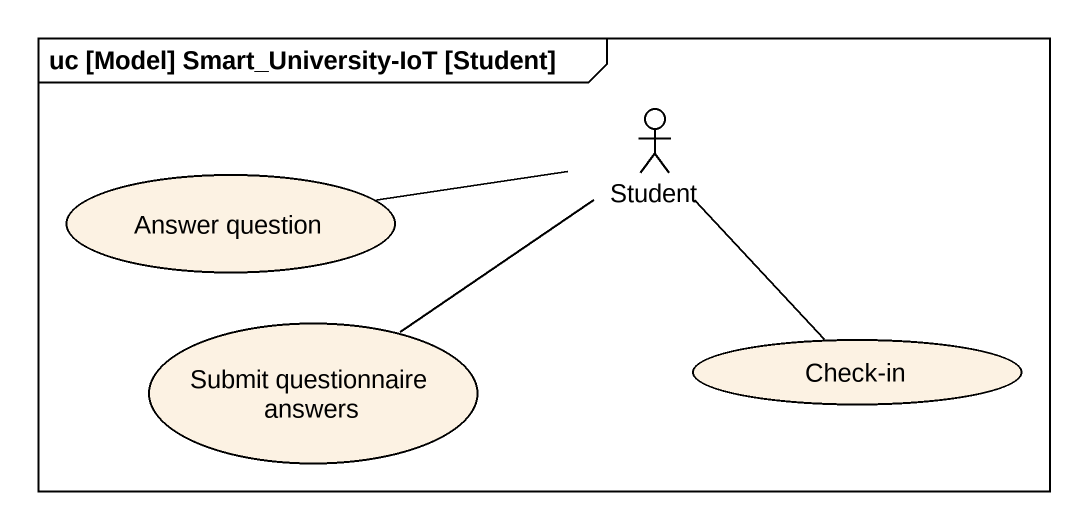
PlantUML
@startuml
mainframe uc [Model] Smart_University-IoT [Student]
usecase "Answer question" as Answer_question
actor Student
usecase "Submit questionnaire answers" as Submit_questionnaire_answers
usecase "Check-in" as Check_in
Student -left- Answer_question
Student -- Submit_questionnaire_answers
Student -- Check_in
@enduml
